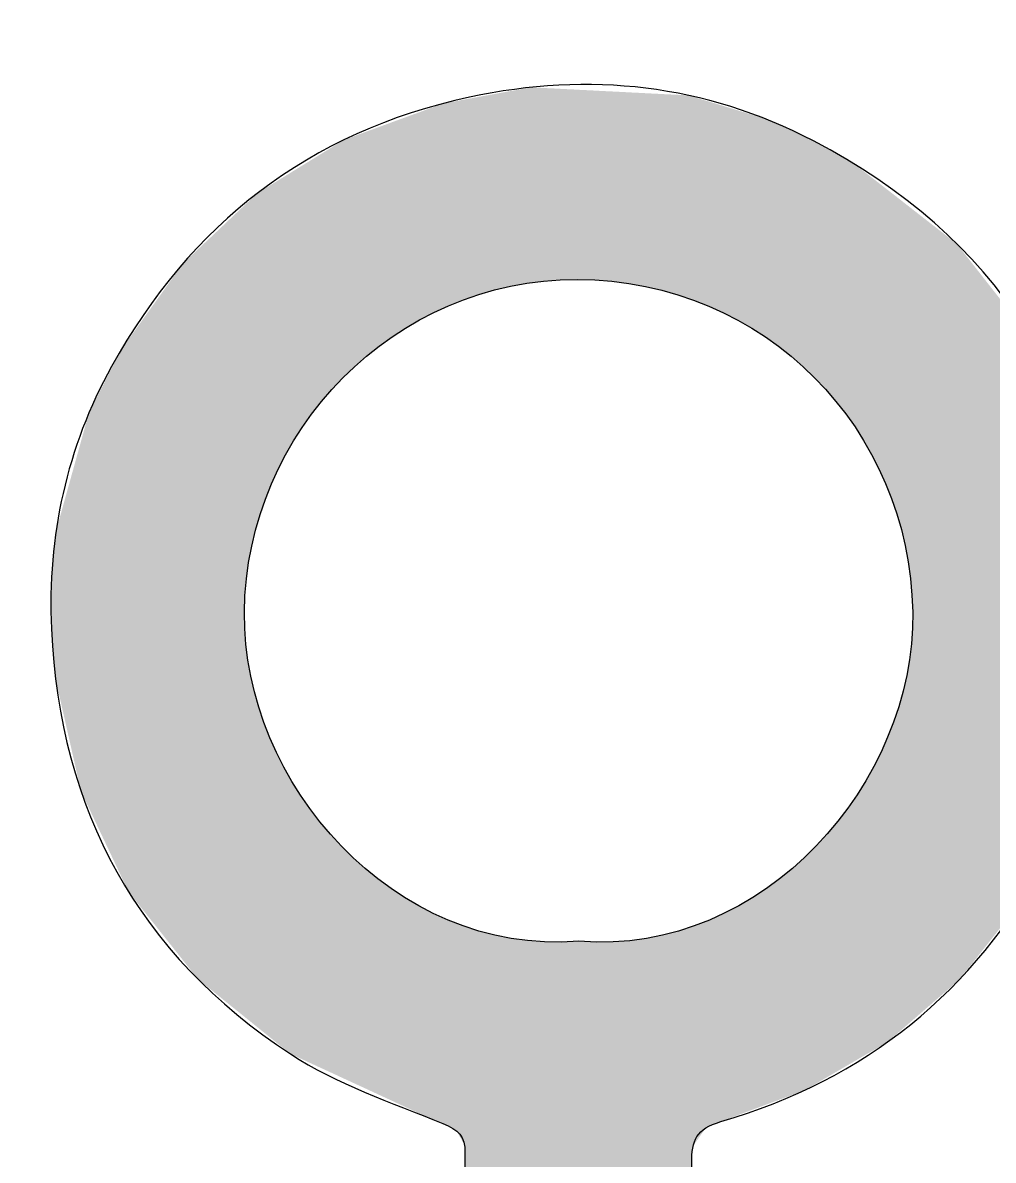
# Model space of a CAD drawing. Extents: x 30.9 to 73.6, y 20.2 to 62.9.
# Drawn here: x 41.97 to 53.01, y 28.64 to 41.57 of the extents above; entities that cross this region are included whole.
import ezdxf

# ---------------------------------------------------------------- set-up
doc = ezdxf.new("R2010")
doc.units = 0
doc.header["$MEASUREMENT"] = 0
doc.layers.add('_U_56FE_U_5C42_1', color=7, linetype='CONTINUOUS')

# ---------------------------------------------------------------- blocks, each defined once
blk = doc.blocks.new('*U0')
at = {"layer": '_U_56FE_U_5C42_1', "color": 7}
for points in [[(354.33, 343.64), (349.56, 377.44), (354.33, 378.32)], [(354.43, 343.65), (354.33, 378.32), (354.43, 378.33)], [(354.33, 343.64), (354.33, 378.32), (354.43, 343.65)], [(355.24, 343.78), (354.43, 378.33), (355.24, 378.48)], [(354.43, 343.65), (354.43, 378.33), (355.24, 343.78)], [(355.45, 343.81), (355.24, 378.48), (355.45, 378.52)], [(355.24, 343.78), (355.24, 378.48), (355.45, 343.81)], [(357.97, 344.2), (355.45, 378.52), (357.97, 378.99)], [(355.45, 343.81), (355.45, 378.52), (357.97, 344.2)], [(357.97, 344.2), (357.97, 378.99), (360.16, 344.54)], [(360.16, 344.54), (357.97, 378.99), (360.16, 378.87)], [(360.16, 344.54), (360.16, 378.87), (360.36, 344.55)], [(360.36, 344.55), (360.16, 378.87), (360.36, 378.86)], [(360.36, 344.55), (360.36, 378.86), (360.98, 344.58)], [(360.98, 344.58), (360.36, 378.86), (360.98, 378.83)], [(360.98, 344.58), (360.98, 378.83), (361.04, 344.58)], [(361.04, 344.58), (360.98, 378.83), (361.04, 378.83)], [(361.04, 344.58), (361.04, 378.83), (361.13, 344.58)], [(361.13, 344.58), (361.04, 378.83), (361.13, 378.82)], [(361.13, 344.58), (361.13, 378.82), (362.22, 344.64)], [(362.22, 344.64), (361.13, 378.82), (362.22, 378.77)], [(362.22, 344.64), (362.22, 378.77), (363.87, 344.72)], [(363.87, 344.72), (362.22, 378.77), (363.87, 378.68)], [(363.87, 344.72), (363.87, 378.68), (366.16, 344.83)], [(366.16, 344.83), (363.87, 378.68), (366.16, 378.57)], [(366.16, 344.83), (366.16, 378.57), (366.46, 344.82)], [(366.46, 344.82), (366.16, 378.57), (366.46, 378.55)], [(366.46, 344.82), (366.46, 378.55), (366.46, 344.82)], [(366.46, 344.82), (366.46, 378.55), (366.46, 378.55)], [(366.46, 344.82), (366.46, 378.55), (366.58, 344.81)], [(366.58, 344.81), (366.46, 378.55), (366.58, 378.54)], [(366.58, 344.81), (366.58, 378.54), (368.09, 344.73)], [(368.09, 344.73), (366.58, 378.54), (368.09, 378.47)], [(368.09, 344.73), (368.09, 378.47), (371.64, 344.54)], [(371.64, 344.54), (368.09, 378.47), (371.64, 378.28)], [(371.64, 344.54), (371.64, 378.28), (371.77, 344.54)], [(371.77, 344.54), (371.64, 378.28), (371.77, 378.28)], [(371.77, 344.54), (371.77, 378.28), (372.35, 344.51)], [(372.35, 344.51), (371.77, 378.28), (372.35, 378.25)], [(372.35, 344.51), (372.35, 378.25), (372.55, 344.48)], [(372.55, 344.48), (372.35, 378.25), (372.55, 378.24)], [(372.55, 344.48), (372.55, 378.24), (373.95, 344.26)], [(373.95, 344.26), (372.55, 378.24), (373.95, 378.17)], [(373.95, 344.26), (373.95, 378.17), (376.52, 343.87)], [(376.52, 343.87), (373.95, 378.17), (376.52, 378.03)], [(342.43, 339.73), (341.29, 375.72), (342.43, 376.13)], [(342.53, 339.78), (342.43, 376.13), (342.53, 376.15)], [(342.43, 339.73), (342.43, 376.13), (342.53, 339.78)], [(343.07, 340.04), (342.53, 376.15), (343.07, 376.25)], [(342.53, 339.78), (342.53, 376.15), (343.07, 340.04)], [(343.22, 340.12), (343.07, 376.25), (343.22, 376.28)], [(343.07, 340.04), (343.07, 376.25), (343.22, 340.12)], [(343.29, 340.15), (343.22, 376.28), (343.29, 376.29)], [(343.22, 340.12), (343.22, 376.28), (343.29, 340.15)], [(343.31, 340.16), (343.29, 376.29), (343.31, 376.3)], [(343.29, 340.15), (343.29, 376.29), (343.31, 340.16)], [(343.51, 340.23), (343.31, 376.3), (343.51, 376.33)], [(343.31, 340.16), (343.31, 376.3), (343.51, 340.23)], [(344.4, 340.56), (343.51, 376.33), (344.4, 376.49)], [(343.51, 340.23), (343.51, 376.33), (344.4, 340.56)], [(344.69, 340.67), (344.4, 376.49), (344.69, 376.55)], [(344.4, 340.56), (344.4, 376.49), (344.69, 340.67)], [(345.36, 340.92), (344.69, 376.55), (345.36, 376.67)], [(344.69, 340.67), (344.69, 376.55), (345.36, 340.92)], [(346.11, 341.2), (345.36, 376.67), (346.11, 376.81)], [(345.36, 340.92), (345.36, 376.67), (346.11, 341.2)], [(346.11, 341.2), (346.11, 376.81), (346.12, 341.2)], [(346.12, 341.2), (346.11, 376.81), (346.12, 376.81)], [(346.19, 341.23), (346.12, 376.81), (346.19, 376.82)], [(346.12, 341.2), (346.12, 376.81), (346.19, 341.23)], [(346.22, 341.24), (346.19, 376.82), (346.22, 376.83)], [(346.19, 341.23), (346.19, 376.82), (346.19, 341.23)], [(346.19, 341.23), (346.19, 376.82), (346.19, 376.82)], [(346.19, 341.23), (346.19, 376.82), (346.22, 341.24)], [(346.22, 341.24), (346.22, 376.83), (346.22, 341.24)], [(346.22, 341.24), (346.22, 376.83), (346.22, 376.83)], [(346.22, 341.24), (346.22, 376.83), (346.22, 341.24)], [(346.22, 341.24), (346.22, 376.83), (346.22, 376.83)], [(346.22, 341.24), (346.22, 376.83), (346.23, 341.25)], [(346.23, 341.25), (346.22, 376.83), (346.23, 376.83)], [(348.7, 342.16), (346.23, 376.83), (348.7, 377.28)], [(346.23, 341.25), (346.23, 376.83), (346.23, 341.25)], [(346.23, 341.25), (346.23, 376.83), (346.23, 376.83)], [(346.23, 341.25), (346.23, 376.83), (346.23, 341.25)], [(346.23, 341.25), (346.23, 376.83), (346.23, 376.83)], [(346.23, 341.25), (346.23, 376.83), (348.7, 342.16)], [(348.71, 342.17), (348.7, 377.28), (348.71, 377.29)], [(348.7, 342.16), (348.7, 377.28), (348.71, 342.17)], [(349.26, 342.31), (348.71, 377.29), (349.26, 377.39)], [(348.71, 342.17), (348.71, 377.29), (349.26, 342.31)], [(349.56, 342.39), (349.26, 377.39), (349.56, 377.44)], [(349.26, 342.31), (349.26, 377.39), (349.56, 342.39)], [(349.56, 342.39), (349.56, 377.44), (354.33, 343.64)], [(376.52, 343.87), (376.52, 378.03), (376.66, 343.85)], [(376.66, 343.85), (376.52, 378.03), (376.66, 378.03)], [(376.66, 343.85), (376.66, 378.03), (378.33, 343.59)], [(378.33, 343.59), (376.66, 378.03), (378.33, 377.94)], [(378.33, 343.59), (378.33, 377.94), (378.48, 343.55)], [(378.48, 343.55), (378.33, 377.94), (378.48, 377.93)], [(378.48, 343.55), (378.48, 377.93), (381.06, 342.89)], [(381.06, 342.89), (378.48, 377.93), (381.06, 377.8)], [(381.06, 342.89), (381.06, 377.8), (381.23, 342.85)], [(381.23, 342.85), (381.06, 377.8), (381.23, 377.79)], [(381.23, 342.85), (381.23, 377.79), (382.39, 342.55)], [(382.39, 342.55), (381.23, 377.79), (382.39, 377.73)], [(382.39, 342.55), (382.39, 377.73), (384.07, 342.11)], [(384.07, 342.11), (382.39, 377.73), (384.07, 377.65)], [(384.07, 342.11), (384.07, 377.65), (384.19, 342.07)], [(384.19, 342.07), (384.07, 377.65), (384.19, 377.64)], [(384.19, 342.07), (384.19, 377.64), (385.23, 341.69)], [(385.23, 341.69), (384.19, 377.64), (385.23, 377.59)], [(385.23, 341.69), (385.23, 377.59), (385.44, 341.62)], [(385.44, 341.62), (385.23, 377.59), (385.44, 377.58)], [(385.44, 341.62), (385.44, 377.58), (386, 341.41)], [(386, 341.41), (385.44, 377.58), (386, 377.55)], [(386, 341.41), (386, 377.55), (386.53, 341.22)], [(386.53, 341.22), (386, 377.55), (386.53, 377.39)], [(386.53, 341.22), (386.53, 377.39), (386.53, 341.21)], [(386.53, 341.21), (386.53, 377.39), (386.53, 377.38)], [(386.53, 341.21), (386.53, 377.38), (386.54, 341.21)], [(386.54, 341.21), (386.53, 377.38), (386.54, 377.38)], [(386.54, 341.21), (386.54, 377.38), (386.58, 341.2)], [(386.58, 341.2), (386.54, 377.38), (386.58, 377.37)], [(386.58, 341.2), (386.58, 377.37), (386.6, 341.19)], [(386.6, 341.19), (386.58, 377.37), (386.6, 377.36)], [(386.6, 341.19), (386.6, 377.36), (386.6, 341.19)], [(386.6, 341.19), (386.6, 377.36), (386.6, 377.36)], [(386.6, 341.19), (386.6, 377.36), (386.6, 341.19)], [(386.6, 341.19), (386.6, 377.36), (386.6, 377.36)], [(386.6, 341.19), (386.6, 377.36), (386.61, 341.18)], [(386.61, 341.18), (386.6, 377.36), (386.61, 377.36)], [(386.61, 341.18), (386.61, 377.36), (386.8, 341.12)], [(386.8, 341.12), (386.61, 377.36), (386.8, 377.3)], [(386.8, 341.12), (386.8, 377.3), (386.93, 341.07)], [(386.93, 341.07), (386.8, 377.3), (386.93, 377.26)], [(386.93, 341.07), (386.93, 377.26), (388.47, 340.5)], [(388.47, 340.5), (386.93, 377.26), (388.47, 376.79)], [(388.47, 340.5), (388.47, 376.79), (389.02, 340.3)], [(389.02, 340.3), (388.47, 376.79), (389.02, 376.63)], [(389.02, 340.3), (389.02, 376.63), (389.04, 340.29)], [(389.04, 340.29), (389.02, 376.63), (389.04, 376.62)], [(389.04, 340.29), (389.04, 376.62), (389.26, 340.22)], [(389.26, 340.22), (389.04, 376.62), (389.26, 376.56)], [(389.26, 340.22), (389.26, 376.56), (389.56, 340.11)], [(389.56, 340.11), (389.26, 376.56), (389.56, 376.46)], [(389.56, 340.11), (389.56, 376.46), (389.68, 340.05)], [(389.68, 340.05), (389.56, 376.46), (389.68, 376.43)], [(389.68, 340.05), (389.68, 376.43), (391.41, 339.21)], [(391.41, 339.21), (389.68, 376.43), (391.41, 375.9)], [(337.09, 336.98), (336, 373.78), (337.09, 374.18)], [(337.65, 337.33), (337.09, 374.18), (337.65, 374.38)], [(337.09, 336.98), (337.09, 374.18), (337.09, 336.98)], [(337.09, 336.98), (337.09, 374.18), (337.09, 374.18)], [(337.09, 336.98), (337.09, 374.18), (337.65, 337.33)], [(338.01, 337.55), (337.65, 374.38), (338.01, 374.51)], [(337.65, 337.33), (337.65, 374.38), (338.01, 337.55)], [(338.15, 337.63), (338.01, 374.51), (338.15, 374.56)], [(338.01, 337.55), (338.01, 374.51), (338.15, 337.63)], [(339.18, 338.14), (338.15, 374.56), (339.18, 374.94)], [(338.15, 337.63), (338.15, 374.56), (339.18, 338.14)], [(339.68, 338.38), (339.18, 374.94), (339.68, 375.13)], [(339.18, 338.14), (339.18, 374.94), (339.68, 338.38)], [(341.29, 339.17), (339.68, 375.13), (341.29, 375.72)], [(339.68, 338.38), (339.68, 375.13), (341.29, 339.17)], [(341.29, 339.17), (341.29, 375.72), (342.43, 339.73)], [(391.41, 339.21), (391.41, 375.9), (392.2, 338.83)], [(392.2, 338.83), (391.41, 375.9), (392.2, 375.66)], [(392.2, 338.83), (392.2, 375.66), (392.21, 338.83)], [(392.21, 338.83), (392.2, 375.66), (392.21, 375.66)], [(392.21, 338.83), (392.21, 375.66), (392.39, 338.74)], [(392.39, 338.74), (392.21, 375.66), (392.39, 375.6)], [(392.39, 338.74), (392.39, 375.6), (392.66, 338.61)], [(392.66, 338.61), (392.39, 375.6), (392.66, 375.52)], [(392.66, 338.61), (392.66, 375.52), (394.08, 337.92)], [(394.08, 337.92), (392.66, 375.52), (394.08, 375.09)], [(394.08, 337.92), (394.08, 375.09), (394.75, 337.6)], [(394.75, 337.6), (394.08, 375.09), (394.75, 374.88)], [(394.75, 337.6), (394.75, 374.88), (394.89, 337.51)], [(394.89, 337.51), (394.75, 374.88), (394.89, 374.84)], [(394.89, 337.51), (394.89, 374.84), (395.32, 337.25)], [(395.32, 337.25), (394.89, 374.84), (395.32, 374.71)], [(395.32, 337.25), (395.32, 374.71), (395.52, 337.13)], [(395.52, 337.13), (395.32, 374.71), (395.52, 374.65)], [(395.52, 337.13), (395.52, 374.65), (395.61, 337.07)], [(395.61, 337.07), (395.52, 374.65), (395.61, 374.62)], [(395.61, 337.07), (395.61, 374.62), (397.79, 335.74)], [(397.79, 335.74), (395.61, 374.62), (397.79, 373.96)], [(331.88, 333.57), (331.23, 372.03), (331.88, 372.27)], [(333.09, 334.49), (331.88, 372.27), (333.09, 372.71)], [(331.88, 333.57), (331.88, 372.27), (333.09, 334.49)], [(333.29, 334.64), (333.09, 372.71), (333.29, 372.79)], [(333.09, 334.49), (333.09, 372.71), (333.29, 334.64)], [(336, 336.31), (333.29, 372.79), (336, 373.78)], [(333.29, 334.64), (333.29, 372.79), (336, 336.31)], [(336, 336.31), (336, 373.78), (337.09, 336.98)], [(397.79, 335.74), (397.79, 373.96), (398.08, 335.57)], [(398.08, 335.57), (397.79, 373.96), (398.08, 373.87)], [(398.08, 335.57), (398.08, 373.87), (398.74, 335.16)], [(398.74, 335.16), (398.08, 373.87), (398.74, 373.67)], [(398.74, 335.16), (398.74, 373.67), (399.06, 334.97)], [(399.06, 334.97), (398.74, 373.67), (399.06, 373.57)], [(399.06, 334.97), (399.06, 373.57), (399.52, 334.69)], [(399.52, 334.69), (399.06, 373.57), (399.52, 373.43)], [(399.52, 334.69), (399.52, 373.43), (399.58, 334.65)], [(399.58, 334.65), (399.52, 373.43), (399.58, 373.4)], [(399.58, 334.65), (399.58, 373.4), (399.63, 334.62)], [(399.63, 334.62), (399.58, 373.4), (399.63, 373.38)], [(399.63, 334.62), (399.63, 373.38), (399.77, 334.51)], [(399.77, 334.51), (399.63, 373.38), (399.77, 373.32)], [(399.77, 334.51), (399.77, 373.32), (399.82, 334.48)], [(399.82, 334.48), (399.77, 373.32), (399.82, 373.3)], [(399.82, 334.48), (399.82, 373.3), (400.04, 334.31)], [(400.04, 334.31), (399.82, 373.3), (400.04, 373.2)], [(400.04, 334.31), (400.04, 373.2), (400.19, 334.21)], [(400.19, 334.21), (400.04, 373.2), (400.19, 373.14)], [(400.19, 334.21), (400.19, 373.14), (401.24, 333.41)], [(401.24, 333.41), (400.19, 373.14), (401.24, 372.67)], [(401.24, 333.41), (401.24, 372.67), (401.46, 333.25)], [(401.46, 333.25), (401.24, 372.67), (401.46, 372.57)], [(401.46, 333.25), (401.46, 372.57), (402.17, 332.71)], [(402.17, 332.71), (401.46, 372.57), (402.17, 372.25)], [(402.17, 332.71), (402.17, 372.25), (402.3, 332.61)], [(402.3, 332.61), (402.17, 372.25), (402.3, 372.2)], [(402.3, 332.61), (402.3, 372.2), (402.54, 332.43)], [(402.54, 332.43), (402.3, 372.2), (402.54, 372.09)], [(402.54, 332.43), (402.54, 372.09), (404.18, 331.2)], [(404.18, 331.2), (402.54, 372.09), (404.18, 371.37)], [(326.25, 328.9), (325.55, 369.95), (326.25, 370.21)], [(328.51, 330.98), (326.25, 370.21), (328.51, 371.03)], [(326.25, 328.9), (326.25, 370.21), (328.51, 330.98)], [(328.75, 331.2), (328.51, 371.03), (328.75, 371.12)], [(328.51, 330.98), (328.51, 371.03), (328.75, 331.2)], [(329.13, 331.49), (328.75, 371.12), (329.13, 371.26)], [(328.75, 331.2), (328.75, 371.12), (329.13, 331.49)], [(330.11, 332.23), (329.13, 371.26), (330.11, 371.62)], [(329.13, 331.49), (329.13, 371.26), (330.11, 332.23)], [(330.6, 332.6), (330.11, 371.62), (330.6, 371.8)], [(330.11, 332.23), (330.11, 371.62), (330.6, 332.6)], [(331.23, 333.08), (330.6, 371.8), (331.23, 372.03)], [(330.6, 332.6), (330.6, 371.8), (331.23, 333.08)], [(331.23, 333.08), (331.23, 372.03), (331.88, 333.57)], [(404.18, 331.2), (404.18, 371.37), (404.39, 331.02)], [(404.39, 331.02), (404.18, 371.37), (404.39, 371.28)], [(404.39, 331.02), (404.39, 371.28), (404.41, 331)], [(404.41, 331), (404.39, 371.28), (404.41, 371.27)], [(404.41, 331), (404.41, 371.27), (406.13, 329.42)], [(406.13, 329.42), (404.41, 371.27), (406.13, 370.5)], [(406.13, 329.42), (406.13, 370.5), (406.56, 329.02)], [(406.56, 329.02), (406.13, 370.5), (406.56, 370.26)], [(406.56, 329.02), (406.56, 370.26), (408.36, 327.38)], [(408.36, 327.38), (406.56, 370.26), (408.36, 369.27)], [(322.25, 324.8), (320.78, 367.22), (322.25, 368.12)], [(324.28, 327.05), (322.25, 368.12), (324.28, 369.38)], [(322.25, 324.8), (322.25, 368.12), (324.28, 327.05)], [(324.53, 327.32), (324.28, 369.38), (324.53, 369.53)], [(324.28, 327.05), (324.28, 369.38), (324.53, 327.32)], [(324.55, 327.35), (324.53, 369.53), (324.55, 369.55)], [(324.53, 327.32), (324.53, 369.53), (324.55, 327.35)], [(324.71, 327.5), (324.55, 369.55), (324.71, 369.65)], [(324.55, 327.35), (324.55, 369.55), (324.71, 327.5)], [(325.55, 328.26), (324.71, 369.65), (325.55, 369.95)], [(324.71, 327.5), (324.71, 369.65), (325.55, 328.26)], [(325.55, 328.26), (325.55, 369.95), (326.25, 328.9)], [(408.36, 327.38), (408.36, 369.27), (408.64, 327.07)], [(408.64, 327.07), (408.36, 369.27), (408.64, 369.11)], [(408.64, 327.07), (408.64, 369.11), (412.16, 323.17)], [(412.16, 323.17), (408.64, 369.11), (412.16, 367.16)], [(320.08, 322.24), (317.32, 365.08), (320.08, 366.78)], [(320.44, 322.73), (320.08, 366.78), (320.44, 367.01)], [(320.08, 322.24), (320.08, 366.78), (320.44, 322.73)], [(320.74, 323.12), (320.44, 367.01), (320.74, 367.19)], [(320.44, 322.73), (320.44, 367.01), (320.74, 323.12)], [(320.78, 323.17), (320.74, 367.19), (320.78, 367.22)], [(320.74, 323.12), (320.74, 367.19), (320.78, 323.17)], [(320.78, 323.17), (320.78, 367.22), (322.25, 324.8)], [(412.16, 323.17), (412.16, 367.16), (412.35, 322.92)], [(412.35, 322.92), (412.16, 367.16), (412.35, 367.06)], [(412.35, 322.92), (412.35, 367.06), (412.48, 322.74)], [(412.48, 322.74), (412.35, 367.06), (412.48, 366.99)], [(412.48, 322.74), (412.48, 366.99), (413.46, 321.43)], [(413.46, 321.43), (412.48, 366.99), (413.46, 366.45)], [(413.46, 321.43), (413.46, 366.45), (415.49, 318.69)], [(415.49, 318.69), (413.46, 366.45), (415.49, 365.32)], [(315.53, 315.6), (315.21, 363.78), (315.53, 363.98)], [(315.89, 316.19), (315.53, 363.98), (315.89, 364.2)], [(315.53, 315.6), (315.53, 363.98), (315.89, 316.19)], [(317.02, 318.05), (315.89, 364.2), (317.02, 364.9)], [(315.89, 316.19), (315.89, 364.2), (317.02, 318.05)], [(317.32, 318.55), (317.02, 364.9), (317.32, 365.08)], [(317.02, 318.05), (317.02, 364.9), (317.32, 318.55)], [(317.32, 318.55), (317.32, 365.08), (320.08, 322.24)], [(415.49, 318.69), (415.49, 365.32), (415.55, 318.62)], [(415.55, 318.62), (415.49, 365.32), (415.55, 365.28)], [(415.55, 318.62), (415.55, 365.28), (415.9, 318.03)], [(415.9, 318.03), (415.55, 365.28), (415.9, 365)], [(415.9, 318.03), (415.9, 365), (418.49, 313.75)], [(418.49, 313.75), (415.9, 365), (418.49, 362.98)], [(314.06, 313.06), (312, 361.8), (314.06, 363.07)], [(314.35, 313.66), (314.06, 363.07), (314.35, 363.25)], [(314.06, 313.06), (314.06, 363.07), (314.35, 313.66)], [(314.86, 314.5), (314.35, 363.25), (314.86, 363.56)], [(314.35, 313.66), (314.35, 363.25), (314.86, 314.5)], [(315.05, 314.81), (314.86, 363.56), (315.05, 363.68)], [(314.86, 314.5), (314.86, 363.56), (315.05, 314.81)], [(315.21, 315.07), (315.05, 363.68), (315.21, 363.78)], [(315.05, 314.81), (315.05, 363.68), (315.21, 315.07)], [(315.21, 315.07), (315.21, 363.78), (315.53, 315.6)], [(418.49, 313.75), (418.49, 362.98), (418.87, 312.98)], [(418.87, 312.98), (418.49, 362.98), (418.87, 362.69)], [(418.87, 312.98), (418.87, 362.69), (420.16, 310.3)], [(420.16, 310.3), (418.87, 362.69), (420.16, 361.69)], [(309.28, 301.03), (308.33, 359.22), (309.28, 360.12)], [(309.35, 301.27), (309.28, 360.12), (309.35, 360.16)], [(309.28, 301.03), (309.28, 360.12), (309.35, 301.27)], [(309.59, 302.21), (309.35, 360.16), (309.59, 360.31)], [(309.35, 301.27), (309.35, 360.16), (309.59, 302.21)], [(309.82, 303.07), (309.59, 360.31), (309.82, 360.45)], [(309.59, 302.21), (309.59, 360.31), (309.82, 303.07)], [(309.92, 303.34), (309.82, 360.45), (309.92, 360.51)], [(309.82, 303.07), (309.82, 360.45), (309.92, 303.34)], [(310.54, 305.02), (309.92, 360.51), (310.54, 360.9)], [(309.92, 303.34), (309.92, 360.51), (310.54, 305.02)], [(311.57, 307.77), (310.54, 360.9), (311.57, 361.53)], [(310.54, 305.02), (310.54, 360.9), (311.57, 307.77)], [(311.84, 308.49), (311.57, 361.53), (311.84, 361.7)], [(311.57, 307.77), (311.57, 361.53), (311.84, 308.49)], [(312, 308.83), (311.84, 361.7), (312, 361.8)], [(311.84, 308.49), (311.84, 361.7), (312, 308.83)], [(312, 308.83), (312, 361.8), (314.06, 313.06)], [(420.16, 310.3), (420.16, 361.69), (420.98, 308.59)], [(420.98, 308.59), (420.16, 361.69), (420.98, 361.04)], [(420.98, 308.59), (420.98, 361.04), (421.01, 308.5)], [(421.01, 308.5), (420.98, 361.04), (421.01, 361.02)], [(421.01, 308.5), (421.01, 361.02), (421.28, 307.78)], [(421.28, 307.78), (421.01, 361.02), (421.28, 360.81)], [(421.28, 307.78), (421.28, 360.81), (421.35, 307.6)], [(421.35, 307.6), (421.28, 360.81), (421.35, 360.76)], [(421.35, 307.6), (421.35, 360.76), (422.98, 303.18)], [(422.98, 303.18), (421.35, 360.76), (422.98, 359.49)], [(307.04, 213.78), (305.86, 356.89), (307.04, 358)], [(307.3, 290.02), (307.04, 358), (307.3, 358.24)], [(307.04, 285.64), (307.04, 358), (307.3, 290.02)], [(307.39, 291.62), (307.3, 358.24), (307.39, 358.33)], [(307.3, 290.02), (307.3, 358.24), (307.39, 291.62)], [(308.16, 296.38), (307.39, 358.33), (308.16, 359.06)], [(307.39, 291.62), (307.39, 358.33), (308.16, 296.38)], [(308.33, 297.44), (308.16, 359.06), (308.33, 359.22)], [(308.16, 296.38), (308.16, 359.06), (308.33, 297.44)], [(308.33, 297.44), (308.33, 359.22), (309.28, 301.03)], [(422.98, 303.18), (422.98, 359.49), (423.16, 302.47)], [(423.16, 302.47), (422.98, 359.49), (423.16, 359.34)], [(423.16, 302.47), (423.16, 359.34), (423.31, 301.91)], [(423.31, 301.91), (423.16, 359.34), (423.31, 359.23)], [(423.31, 301.91), (423.31, 359.23), (424, 299.31)], [(424, 299.31), (423.31, 359.23), (424, 358.69)], [(424, 299.31), (424, 358.69), (424.46, 297.54)], [(424.46, 297.54), (424, 358.69), (424.46, 358.33)], [(424.46, 297.54), (424.46, 358.33), (424.73, 295.9)], [(424.73, 295.9), (424.46, 358.33), (424.73, 358.12)], [(424.73, 295.9), (424.73, 358.12), (425.41, 291.7)], [(425.41, 291.7), (424.73, 358.12), (425.41, 357.59)], [(305.31, 215.17), (304.05, 355.17), (305.31, 356.37)], [(305.86, 214.73), (305.31, 356.37), (305.86, 356.89)], [(305.31, 215.17), (305.31, 356.37), (305.86, 214.73)], [(305.86, 214.73), (305.86, 356.89), (307.04, 213.78)], [(425.41, 291.7), (425.41, 357.59), (425.57, 289.25)], [(425.57, 289.25), (425.41, 357.59), (425.57, 357.47)], [(425.57, 289.25), (425.57, 357.47), (425.79, 285.7)], [(425.79, 285.7), (425.57, 357.47), (425.79, 357.29)], [(425.79, 213.17), (425.79, 357.29), (426.24, 213.55)], [(426.24, 213.55), (425.79, 357.29), (426.24, 356.94)], [(426.24, 213.55), (426.24, 356.94), (428.09, 215.16)], [(428.09, 215.16), (426.24, 356.94), (428.09, 355.5)], [(304.05, 216.19), (301.54, 352.79), (304.05, 355.17)], [(304.05, 216.19), (304.05, 355.17), (305.31, 215.17)], [(428.09, 215.16), (428.09, 355.5), (429.85, 216.68)], [(429.85, 216.68), (428.09, 355.5), (429.85, 354.13)], [(429.85, 216.68), (429.85, 354.13), (430.11, 216.91)], [(430.11, 216.91), (429.85, 354.13), (430.11, 353.93)], [(430.11, 216.91), (430.11, 353.93), (431.13, 217.79)], [(431.13, 217.79), (430.11, 353.93), (431.13, 353.13)], [(301.07, 218.6), (299.34, 350.72), (301.07, 352.35)], [(301.54, 218.22), (301.07, 352.35), (301.54, 352.79)], [(301.07, 218.6), (301.07, 352.35), (301.54, 218.22)], [(301.54, 218.22), (301.54, 352.79), (304.05, 216.19)], [(431.13, 217.79), (431.13, 353.13), (431.47, 218.09)], [(431.47, 218.09), (431.13, 353.13), (431.47, 352.87)], [(431.47, 218.09), (431.47, 352.87), (433.63, 219.96)], [(433.63, 219.96), (431.47, 352.87), (433.63, 351.19)], [(298.53, 220.78), (297.6, 349.07), (298.53, 349.95)], [(298.82, 220.41), (298.53, 349.95), (298.82, 350.23)], [(298.53, 220.78), (298.53, 349.95), (298.82, 220.41)], [(299.34, 219.99), (298.82, 350.23), (299.34, 350.72)], [(298.82, 220.41), (298.82, 350.23), (299.34, 219.99)], [(299.34, 219.99), (299.34, 350.72), (301.07, 218.6)], [(433.63, 219.96), (433.63, 351.19), (434.01, 220.29)], [(434.01, 220.29), (433.63, 351.19), (434.01, 350.7)], [(434.01, 220.29), (434.01, 350.7), (435.37, 222.01)], [(435.37, 222.01), (434.01, 350.7), (435.37, 348.96)], [(297.23, 222.42), (296.09, 347.64), (297.23, 348.72)], [(297.6, 221.95), (297.23, 348.72), (297.6, 349.07)], [(297.23, 222.42), (297.23, 348.72), (297.6, 221.95)], [(297.6, 221.95), (297.6, 349.07), (298.53, 220.78)], [(435.37, 222.01), (435.37, 348.96), (435.58, 222.27)], [(435.58, 222.27), (435.37, 348.96), (435.58, 348.7)], [(435.58, 222.27), (435.58, 348.7), (435.94, 222.72)], [(435.94, 222.72), (435.58, 348.7), (435.94, 348.24)], [(435.94, 222.72), (435.94, 348.24), (437.32, 224.46)], [(437.32, 224.46), (435.94, 348.24), (437.32, 346.48)], [(294.77, 225.51), (294.11, 344.87), (294.77, 345.8)], [(295, 225.23), (294.77, 345.8), (295, 346.11)], [(294.77, 225.51), (294.77, 345.8), (295, 225.23)], [(296.09, 223.85), (295, 346.11), (296.09, 347.64)], [(295, 225.23), (295, 346.11), (296.09, 223.85)], [(296.09, 223.85), (296.09, 347.64), (297.23, 222.42)], [(437.32, 224.46), (437.32, 346.48), (442.91, 231.51)], [(442.91, 231.51), (437.32, 346.48), (442.91, 339.35)], [(293.34, 227.31), (291.1, 340.67), (293.34, 343.81)], [(293.83, 226.7), (293.34, 343.81), (293.83, 344.48)], [(293.34, 227.31), (293.34, 343.81), (293.83, 226.7)], [(294.11, 226.35), (293.83, 344.48), (294.11, 344.87)], [(293.83, 226.7), (293.83, 344.48), (294.11, 226.35)], [(294.11, 226.35), (294.11, 344.87), (294.77, 225.51)], [(290.91, 230.38), (288.61, 337.21), (290.91, 340.41)], [(291.1, 230.14), (290.91, 340.41), (291.1, 340.67)], [(290.91, 230.38), (290.91, 340.41), (291.1, 230.14)], [(291.1, 230.14), (291.1, 340.67), (293.34, 227.31)], [(288.5, 233.4), (286.7, 334.54), (288.5, 337.05)], [(288.61, 233.26), (288.5, 337.05), (288.61, 337.21)], [(288.5, 233.4), (288.5, 337.05), (288.61, 233.26)], [(288.61, 233.26), (288.61, 337.21), (290.91, 230.38)], [(286.43, 236), (285.41, 332.74), (286.43, 334.17)], [(286.66, 235.72), (286.43, 334.17), (286.66, 334.48)], [(286.43, 236), (286.43, 334.17), (286.66, 235.72)], [(286.7, 235.66), (286.66, 334.48), (286.7, 334.54)], [(286.66, 235.72), (286.66, 334.48), (286.7, 235.66)], [(286.7, 235.66), (286.7, 334.54), (288.5, 233.4)], [(284.78, 239.5), (282.29, 326.79), (284.78, 331.67)], [(284.8, 239.47), (284.78, 331.67), (284.8, 331.7)], [(284.78, 239.5), (284.78, 331.67), (284.8, 239.47)], [(284.85, 239.35), (284.8, 331.7), (284.85, 331.82)], [(284.8, 239.47), (284.8, 331.7), (284.85, 239.35)], [(285.1, 238.83), (284.85, 331.82), (285.1, 332.3)], [(284.85, 239.35), (284.85, 331.82), (285.1, 238.83)], [(285.41, 238.17), (285.1, 332.3), (285.41, 332.74)], [(285.1, 238.83), (285.1, 332.3), (285.41, 238.17)], [(285.41, 238.17), (285.41, 332.74), (285.41, 238.17)], [(285.41, 238.17), (285.41, 332.74), (285.41, 332.74)], [(285.41, 238.17), (285.41, 332.74), (286.43, 236)], [(282.29, 244.76), (279.41, 321.13), (282.29, 326.79)], [(282.29, 244.76), (282.29, 326.79), (284.78, 239.5)], [(279.41, 250.86), (278.69, 318.53), (279.41, 321.13)], [(279.41, 250.86), (279.41, 321.13), (282.29, 244.76)], [(278.53, 252.72), (278, 316.06), (278.53, 317.97)], [(278.69, 252.4), (278.53, 317.97), (278.69, 318.53)], [(278.53, 252.72), (278.53, 317.97), (278.69, 252.4)], [(278.69, 252.4), (278.69, 318.53), (279.41, 250.86)], [(278, 253.85), (273.57, 300.17), (278, 316.06)], [(278, 253.85), (278, 316.06), (278.53, 252.72)], [(273.57, 273.41), (273.47, 298.96), (273.57, 300.17)], [(273.57, 273.41), (273.57, 300.17), (278, 253.85)], [(273.47, 273.86), (272.7, 289.66), (273.47, 298.96)], [(273.47, 273.86), (273.47, 298.96), (273.57, 273.41)], [(272.7, 283.7), (272.66, 289.25), (272.7, 289.66)], [(272.7, 283.7), (272.7, 289.66), (273.47, 273.86)], [(307.04, 213.78), (307.04, 285.64), (307.3, 213.57)], [(307.3, 213.57), (307.04, 285.64), (307.3, 279.97)], [(425.79, 213.17), (425.57, 280.05), (425.79, 285.7)], [(307.3, 213.57), (307.3, 279.97), (307.39, 213.5)], [(307.39, 213.5), (307.3, 279.97), (307.39, 279.36)], [(307.39, 213.5), (307.39, 279.36), (308.16, 212.88)], [(308.16, 212.88), (307.39, 279.36), (308.16, 274.34)], [(425.57, 212.97), (425.41, 279), (425.57, 280.05)], [(425.57, 212.97), (425.57, 280.05), (425.79, 213.17)], [(425.41, 212.83), (424.73, 274.43), (425.41, 279)], [(425.41, 212.83), (425.41, 279), (425.57, 212.97)], [(308.16, 212.88), (308.16, 274.34), (308.33, 212.74)], [(308.33, 212.74), (308.16, 274.34), (308.33, 273.68)], [(308.33, 212.74), (308.33, 273.68), (309.28, 211.97)], [(309.28, 211.97), (308.33, 273.68), (309.28, 270)], [(424.46, 212.01), (424, 271.57), (424.46, 273.39)], [(424.73, 212.24), (424.46, 273.39), (424.73, 274.43)], [(424.46, 212.01), (424.46, 273.39), (424.73, 212.24)], [(424.73, 212.24), (424.73, 274.43), (425.41, 212.83)], [(424, 211.61), (423.31, 268.89), (424, 271.57)], [(424, 211.61), (424, 271.57), (424.46, 212.01)], [(309.28, 211.97), (309.28, 270), (309.35, 211.92)], [(309.35, 211.92), (309.28, 270), (309.35, 269.75)], [(309.35, 211.92), (309.35, 269.75), (309.59, 211.72)], [(309.59, 211.72), (309.35, 269.75), (309.59, 268.79)], [(309.59, 211.72), (309.59, 268.79), (309.82, 211.53)], [(309.82, 211.53), (309.59, 268.79), (309.82, 268.17)], [(309.82, 211.53), (309.82, 268.17), (309.92, 211.45)], [(309.92, 211.45), (309.82, 268.17), (309.92, 267.89)], [(309.92, 211.45), (309.92, 267.89), (310.54, 210.95)], [(310.54, 210.95), (309.92, 267.89), (310.54, 266.19)], [(422.98, 210.73), (421.35, 263.48), (422.98, 267.97)], [(423.16, 210.89), (422.98, 267.97), (423.16, 268.48)], [(422.98, 210.73), (422.98, 267.97), (423.16, 210.89)], [(423.31, 211.01), (423.16, 268.48), (423.31, 268.89)], [(423.16, 210.89), (423.16, 268.48), (423.31, 211.01)], [(423.31, 211.01), (423.31, 268.89), (424, 211.61)], [(310.54, 210.95), (310.54, 266.19), (311.57, 210.12)], [(311.57, 210.12), (310.54, 266.19), (311.57, 263.38)], [(311.57, 210.12), (311.57, 263.38), (311.84, 209.9)], [(311.84, 209.9), (311.57, 263.38), (311.84, 262.81)], [(421.28, 209.25), (421.01, 262.77), (421.28, 263.33)], [(421.35, 209.31), (421.28, 263.33), (421.35, 263.48)], [(421.28, 209.25), (421.28, 263.33), (421.35, 209.31)], [(421.35, 209.31), (421.35, 263.48), (422.98, 210.73)], [(311.84, 209.9), (311.84, 262.81), (312, 209.77)], [(312, 209.77), (311.84, 262.81), (312, 262.47)], [(312, 209.77), (312, 262.47), (314.06, 208.11)], [(314.06, 208.11), (312, 262.47), (314.06, 258.15)], [(420.16, 208.6), (418.87, 258.25), (420.16, 260.96)], [(420.98, 209.08), (420.16, 260.96), (420.98, 262.7)], [(420.16, 208.6), (420.16, 260.96), (420.98, 209.08)], [(421.01, 209.1), (420.98, 262.7), (421.01, 262.77)], [(420.98, 209.08), (420.98, 262.7), (421.01, 209.1)], [(421.01, 209.1), (421.01, 262.77), (421.28, 209.25)], [(314.06, 208.11), (314.06, 258.15), (314.35, 207.88)], [(314.35, 207.88), (314.06, 258.15), (314.35, 257.66)], [(314.35, 207.88), (314.35, 257.66), (314.86, 207.47)], [(314.86, 207.47), (314.35, 257.66), (314.86, 256.8)], [(314.86, 207.47), (314.86, 256.8), (315.05, 207.31)], [(315.05, 207.31), (314.86, 256.8), (315.05, 256.48)], [(418.49, 207.63), (415.9, 253.25), (418.49, 257.62)], [(418.87, 207.85), (418.49, 257.62), (418.87, 258.25)], [(418.49, 207.63), (418.49, 257.62), (418.87, 207.85)], [(418.87, 207.85), (418.87, 258.25), (420.16, 208.6)], [(315.05, 207.31), (315.05, 256.48), (315.21, 207.18)], [(315.21, 207.18), (315.05, 256.48), (315.21, 256.22)], [(315.21, 207.18), (315.21, 256.22), (315.53, 207.03)], [(315.53, 207.03), (315.21, 256.22), (315.53, 255.67)], [(315.53, 207.03), (315.53, 255.67), (315.89, 206.87)], [(315.89, 206.87), (315.53, 255.67), (315.89, 255.07)], [(315.89, 206.87), (315.89, 255.07), (317.02, 206.34)], [(317.02, 206.34), (315.89, 255.07), (317.02, 253.16)], [(317.02, 206.34), (317.02, 253.16), (317.32, 206.21)], [(317.32, 206.21), (317.02, 253.16), (317.32, 252.75)], [(317.32, 206.21), (317.32, 252.75), (320.08, 204.93)], [(320.08, 204.93), (317.32, 252.75), (320.08, 248.95)], [(415.55, 205.92), (415.49, 252.69), (415.55, 252.76)], [(415.9, 206.13), (415.55, 252.76), (415.9, 253.25)], [(415.55, 205.92), (415.55, 252.76), (415.9, 206.13)], [(415.9, 206.13), (415.9, 253.25), (418.49, 207.63)], [(415.49, 205.89), (413.46, 249.87), (415.49, 252.69)], [(415.49, 205.89), (415.49, 252.69), (415.55, 205.92)], [(320.08, 204.93), (320.08, 248.95), (320.44, 204.76)], [(320.44, 204.76), (320.08, 248.95), (320.44, 248.46)], [(413.46, 204.7), (412.48, 248.53), (413.46, 249.87)], [(413.46, 204.7), (413.46, 249.87), (415.49, 205.89)], [(320.44, 204.76), (320.44, 248.46), (320.74, 204.63)], [(320.74, 204.63), (320.44, 248.46), (320.74, 248.12)], [(320.74, 204.63), (320.74, 248.12), (320.78, 204.61)], [(320.78, 204.61), (320.74, 248.12), (320.78, 248.07)], [(320.78, 204.61), (320.78, 248.07), (322.25, 203.93)], [(322.25, 203.93), (320.78, 248.07), (322.25, 246.4)], [(412.16, 203.95), (408.64, 244.15), (412.16, 248.17)], [(412.35, 204.06), (412.16, 248.17), (412.35, 248.38)], [(412.16, 203.95), (412.16, 248.17), (412.35, 204.06)], [(412.48, 204.14), (412.35, 248.38), (412.48, 248.53)], [(412.35, 204.06), (412.35, 248.38), (412.48, 204.14)], [(412.48, 204.14), (412.48, 248.53), (413.46, 204.7)], [(322.25, 203.93), (322.25, 246.4), (324.28, 202.99)], [(324.28, 202.99), (322.25, 246.4), (324.28, 244.09)], [(324.28, 202.99), (324.28, 244.09), (324.53, 202.88)], [(324.53, 202.88), (324.28, 244.09), (324.53, 243.85)], [(324.53, 202.88), (324.53, 243.85), (324.55, 202.86)], [(324.55, 202.86), (324.53, 243.85), (324.55, 243.83)], [(324.55, 202.86), (324.55, 243.83), (324.71, 202.79)], [(324.71, 202.79), (324.55, 243.83), (324.71, 243.68)], [(324.71, 202.79), (324.71, 243.68), (325.55, 202.4)], [(325.55, 202.4), (324.71, 243.68), (325.55, 242.89)], [(325.55, 202.4), (325.55, 242.89), (326.25, 202.08)], [(326.25, 202.08), (325.55, 242.89), (326.25, 242.23)], [(408.36, 201.74), (406.56, 242.18), (408.36, 243.89)], [(408.64, 201.9), (408.36, 243.89), (408.64, 244.15)], [(408.36, 201.74), (408.36, 243.89), (408.64, 201.9)], [(408.64, 201.9), (408.64, 244.15), (412.16, 203.95)], [(326.25, 202.08), (326.25, 242.23), (328.51, 201.04)], [(328.51, 201.04), (326.25, 242.23), (328.51, 240.1)], [(406.13, 200.53), (404.41, 240.15), (406.13, 241.78)], [(406.56, 200.7), (406.13, 241.78), (406.56, 242.18)], [(406.13, 200.53), (406.13, 241.78), (406.56, 200.7)], [(406.56, 200.7), (406.56, 242.18), (408.36, 201.74)], [(328.51, 201.04), (328.51, 240.1), (328.75, 200.93)], [(328.75, 200.93), (328.51, 240.1), (328.75, 239.92)], [(328.75, 200.93), (328.75, 239.92), (329.13, 200.75)], [(329.13, 200.75), (328.75, 239.92), (329.13, 239.62)], [(329.13, 200.75), (329.13, 239.62), (330.11, 200.3)], [(330.11, 200.3), (329.13, 239.62), (330.11, 238.86)], [(330.11, 200.3), (330.11, 238.86), (330.6, 200.07)], [(330.6, 200.07), (330.11, 238.86), (330.6, 238.48)], [(402.54, 199.2), (402.3, 238.52), (402.54, 238.7)], [(404.18, 199.81), (402.54, 238.7), (404.18, 239.97)], [(402.54, 199.2), (402.54, 238.7), (404.18, 199.81)], [(404.39, 199.88), (404.18, 239.97), (404.39, 240.13)], [(404.18, 199.81), (404.18, 239.97), (404.39, 199.88)], [(404.41, 199.89), (404.39, 240.13), (404.41, 240.15)], [(404.39, 199.88), (404.39, 240.13), (404.41, 199.89)], [(404.41, 199.89), (404.41, 240.15), (406.13, 200.53)], [(330.6, 200.07), (330.6, 238.48), (331.23, 199.78)], [(331.23, 199.78), (330.6, 238.48), (331.23, 237.99)], [(331.23, 199.78), (331.23, 237.99), (331.88, 199.48)], [(331.88, 199.48), (331.23, 237.99), (331.88, 237.49)], [(331.88, 199.48), (331.88, 237.49), (333.09, 198.92)], [(333.09, 198.92), (331.88, 237.49), (333.09, 236.55)], [(399.82, 198.18), (399.77, 236.56), (399.82, 236.58)], [(400.04, 198.26), (399.82, 236.58), (400.04, 236.76)], [(399.82, 198.18), (399.82, 236.58), (400.04, 198.26)], [(400.19, 198.32), (400.04, 236.76), (400.19, 236.87)], [(400.04, 198.26), (400.04, 236.76), (400.19, 198.32)], [(401.24, 198.71), (400.19, 236.87), (401.24, 237.69)], [(400.19, 198.32), (400.19, 236.87), (401.24, 198.71)], [(401.46, 198.79), (401.24, 237.69), (401.46, 237.86)], [(401.24, 198.71), (401.24, 237.69), (401.46, 198.79)], [(402.17, 199.06), (401.46, 237.86), (402.17, 238.41)], [(401.46, 198.79), (401.46, 237.86), (402.17, 199.06)], [(402.3, 199.11), (402.17, 238.41), (402.3, 238.52)], [(402.17, 199.06), (402.17, 238.41), (402.3, 199.11)], [(402.3, 199.11), (402.3, 238.52), (402.54, 199.2)], [(333.09, 198.92), (333.09, 236.55), (333.29, 198.83)], [(333.29, 198.83), (333.09, 236.55), (333.29, 236.43)], [(333.29, 198.83), (333.29, 236.43), (336, 197.57)], [(336, 197.57), (333.29, 236.43), (336, 234.74)], [(336, 197.57), (336, 234.74), (337.09, 197.07)], [(337.09, 197.07), (336, 234.74), (337.09, 234.07)], [(397.79, 197.43), (395.61, 233.96), (397.79, 235.32)], [(398.08, 197.53), (397.79, 235.32), (398.08, 235.5)], [(397.79, 197.43), (397.79, 235.32), (398.08, 197.53)], [(398.74, 197.78), (398.08, 235.5), (398.74, 235.91)], [(398.08, 197.53), (398.08, 235.5), (398.74, 197.78)], [(399.06, 197.9), (398.74, 235.91), (399.06, 236.11)], [(398.74, 197.78), (398.74, 235.91), (399.06, 197.9)], [(399.52, 198.07), (399.06, 236.11), (399.52, 236.4)], [(399.06, 197.9), (399.06, 236.11), (399.52, 198.07)], [(399.58, 198.09), (399.52, 236.4), (399.58, 236.44)], [(399.52, 198.07), (399.52, 236.4), (399.58, 198.09)], [(399.63, 198.11), (399.58, 236.44), (399.63, 236.47)], [(399.58, 198.09), (399.58, 236.44), (399.63, 198.11)], [(399.77, 198.16), (399.63, 236.47), (399.77, 236.56)], [(399.63, 198.11), (399.63, 236.47), (399.77, 198.16)], [(399.77, 198.16), (399.77, 236.56), (399.82, 198.18)], [(337.09, 197.07), (337.09, 234.07), (337.09, 197.07)], [(337.09, 197.07), (337.09, 234.07), (337.09, 234.06)], [(337.09, 197.07), (337.09, 234.06), (337.65, 196.81)], [(337.65, 196.81), (337.09, 234.06), (337.65, 233.71)], [(337.65, 196.81), (337.65, 233.71), (338.01, 196.65)], [(338.01, 196.65), (337.65, 233.71), (338.01, 233.49)], [(338.01, 196.65), (338.01, 233.49), (338.15, 196.58)], [(338.15, 196.58), (338.01, 233.49), (338.15, 233.42)], [(338.15, 196.58), (338.15, 233.42), (339.18, 196.1)], [(339.18, 196.1), (338.15, 233.42), (339.18, 232.92)], [(339.18, 196.1), (339.18, 232.92), (339.68, 195.87)], [(339.68, 195.87), (339.18, 232.92), (339.68, 232.68)], [(339.68, 195.87), (339.68, 232.68), (341.29, 195.21)], [(341.29, 195.21), (339.68, 232.68), (341.29, 231.9)], [(394.08, 196.04), (392.66, 232.42), (394.08, 233.11)], [(394.75, 196.29), (394.08, 233.11), (394.75, 233.44)], [(394.08, 196.04), (394.08, 233.11), (394.75, 196.29)], [(394.89, 196.34), (394.75, 233.44), (394.89, 233.51)], [(394.75, 196.29), (394.75, 233.44), (394.89, 196.34)], [(395.32, 196.5), (394.89, 233.51), (395.32, 233.77)], [(394.89, 196.34), (394.89, 233.51), (395.32, 196.5)], [(395.52, 196.58), (395.32, 233.77), (395.52, 233.9)], [(395.32, 196.5), (395.32, 233.77), (395.52, 196.58)], [(395.61, 196.61), (395.52, 233.9), (395.61, 233.96)], [(395.52, 196.58), (395.52, 233.9), (395.61, 196.61)], [(395.61, 196.61), (395.61, 233.96), (397.79, 197.43)], [(341.29, 195.21), (341.29, 231.9), (342.43, 194.74)], [(342.43, 194.74), (341.29, 231.9), (342.43, 231.35)], [(342.43, 194.74), (342.43, 231.35), (342.53, 194.7)], [(342.53, 194.7), (342.43, 231.35), (342.53, 231.3)], [(342.53, 194.7), (342.53, 231.3), (343.07, 194.47)], [(343.07, 194.47), (342.53, 231.3), (343.07, 231.04)], [(343.07, 194.47), (343.07, 231.04), (343.22, 194.41)], [(343.22, 194.41), (343.07, 231.04), (343.22, 230.96)], [(343.22, 194.41), (343.22, 230.96), (343.29, 194.38)], [(343.29, 194.38), (343.22, 230.96), (343.29, 230.94)], [(343.29, 194.38), (343.29, 230.94), (343.31, 194.37)], [(343.31, 194.37), (343.29, 230.94), (343.31, 230.93)], [(343.31, 194.37), (343.31, 230.93), (343.51, 194.26)], [(343.51, 194.26), (343.31, 230.93), (343.51, 230.86)], [(343.51, 194.26), (343.51, 230.86), (344.4, 193.7)], [(344.4, 193.7), (343.51, 230.86), (344.4, 230.55)], [(344.4, 193.7), (344.4, 230.55), (344.69, 193.52)], [(344.69, 193.52), (344.4, 230.55), (344.69, 230.44)], [(388.47, 193.21), (386.93, 229.99), (388.47, 230.54)], [(389.02, 193.97), (388.47, 230.54), (389.02, 230.73)], [(388.47, 193.21), (388.47, 230.54), (389.02, 193.97)], [(389.04, 194.01), (389.02, 230.73), (389.04, 230.74)], [(389.02, 193.97), (389.02, 230.73), (389.04, 194.01)], [(389.26, 194.1), (389.04, 230.74), (389.26, 230.82)], [(389.04, 194.01), (389.04, 230.74), (389.26, 194.1)], [(389.56, 194.23), (389.26, 230.82), (389.56, 230.92)], [(389.26, 194.1), (389.26, 230.82), (389.56, 194.23)], [(389.68, 194.29), (389.56, 230.92), (389.68, 230.97)], [(389.56, 194.23), (389.56, 230.92), (389.68, 194.29)], [(391.41, 195.04), (389.68, 230.97), (391.41, 231.81)], [(389.68, 194.29), (389.68, 230.97), (391.41, 195.04)], [(392.2, 195.34), (391.41, 231.81), (392.2, 232.19)], [(391.41, 195.04), (391.41, 231.81), (392.2, 195.34)], [(392.21, 195.34), (392.2, 232.19), (392.21, 232.2)], [(392.2, 195.34), (392.2, 232.19), (392.21, 195.34)], [(392.39, 195.41), (392.21, 232.2), (392.39, 232.29)], [(392.21, 195.34), (392.21, 232.2), (392.39, 195.41)], [(392.66, 195.51), (392.39, 232.29), (392.66, 232.42)], [(392.39, 195.41), (392.39, 232.29), (392.66, 195.51)], [(392.66, 195.51), (392.66, 232.42), (394.08, 196.04)], [(344.69, 193.52), (344.69, 230.44), (345.36, 192.38)], [(345.36, 192.38), (344.69, 230.44), (345.36, 230.21)], [(345.36, 192.38), (345.36, 230.21), (346.11, 191.07)], [(346.11, 191.07), (345.36, 230.21), (346.11, 229.94)], [(346.11, 191.07), (346.11, 229.94), (346.12, 191.05)], [(346.12, 191.05), (346.11, 229.94), (346.12, 229.94)], [(346.12, 191.05), (346.12, 229.94), (346.19, 190.46)], [(346.19, 190.46), (346.12, 229.94), (346.19, 229.91)], [(346.19, 190.46), (346.19, 229.91), (346.19, 190.41)], [(346.19, 190.41), (346.19, 229.91), (346.19, 229.91)], [(346.19, 190.41), (346.19, 229.91), (346.22, 190.22)], [(346.22, 190.22), (346.19, 229.91), (346.22, 229.9)], [(346.22, 190.22), (346.22, 229.9), (346.22, 190.21)], [(346.22, 190.21), (346.22, 229.9), (346.22, 229.9)], [(346.22, 190.21), (346.22, 229.9), (346.22, 190.21)], [(346.22, 190.21), (346.22, 229.9), (346.22, 229.9)], [(346.22, 190.21), (346.22, 229.9), (346.23, 189.93)], [(346.23, 189.93), (346.22, 229.9), (346.23, 229.9)], [(346.23, 189.93), (346.23, 229.9), (346.23, 189.92)], [(346.23, 189.92), (346.23, 229.9), (346.23, 229.9)], [(346.23, 189.92), (346.23, 229.9), (346.23, 189.74)], [(346.23, 189.74), (346.23, 229.9), (346.23, 229.9)], [(346.23, 67.84), (346.23, 229.9), (348.7, 67.2)], [(348.7, 67.2), (346.23, 229.9), (348.7, 229.02)], [(348.7, 67.2), (348.7, 229.02), (348.71, 67.2)], [(348.71, 67.2), (348.7, 229.02), (348.71, 229.02)], [(348.71, 67.2), (348.71, 229.02), (349.26, 67.06)], [(349.26, 67.06), (348.71, 229.02), (349.26, 228.89)], [(349.26, 67.06), (349.26, 228.89), (349.56, 66.98)], [(349.56, 66.98), (349.26, 228.89), (349.56, 228.82)], [(349.56, 66.98), (349.56, 228.82), (354.33, 65.75)], [(354.33, 65.75), (349.56, 228.82), (354.33, 227.73)], [(382.39, 60.73), (381.23, 228.33), (382.39, 228.6)], [(384.07, 60.47), (382.39, 228.6), (384.07, 228.99)], [(382.39, 60.73), (382.39, 228.6), (384.07, 60.47)], [(384.19, 60.45), (384.07, 228.99), (384.19, 229.02)], [(384.07, 60.47), (384.07, 228.99), (384.19, 60.45)], [(385.23, 60.29), (384.19, 229.02), (385.23, 229.38)], [(384.19, 60.45), (384.19, 229.02), (385.23, 60.29)], [(385.44, 60.26), (385.23, 229.38), (385.44, 229.46)], [(385.23, 60.29), (385.23, 229.38), (385.44, 60.26)], [(386, 60.18), (385.44, 229.46), (386, 229.66)], [(385.44, 60.26), (385.44, 229.46), (386, 60.18)], [(386.53, 60.09), (386, 229.66), (386.53, 229.85)], [(386, 60.18), (386, 229.66), (386.53, 60.09)], [(386.53, 187.95), (386.53, 229.85), (386.53, 188.6)], [(386.53, 188.6), (386.53, 229.85), (386.53, 229.85)], [(386.53, 188.6), (386.53, 229.85), (386.54, 188.66)], [(386.54, 188.66), (386.53, 229.85), (386.54, 229.85)], [(386.58, 188.95), (386.54, 229.85), (386.58, 229.86)], [(386.54, 188.66), (386.54, 229.85), (386.58, 188.95)], [(386.6, 189.16), (386.58, 229.86), (386.6, 229.87)], [(386.58, 188.95), (386.58, 229.86), (386.6, 189.16)], [(386.61, 189.26), (386.6, 229.87), (386.61, 229.88)], [(386.6, 189.16), (386.6, 229.87), (386.6, 189.19)], [(386.6, 189.19), (386.6, 229.87), (386.6, 229.87)], [(386.6, 189.19), (386.6, 229.87), (386.6, 189.19)], [(386.6, 189.19), (386.6, 229.87), (386.6, 229.87)], [(386.6, 189.19), (386.6, 229.87), (386.61, 189.26)], [(386.8, 190.87), (386.61, 229.88), (386.8, 229.94)], [(386.61, 189.26), (386.61, 229.88), (386.8, 190.87)], [(386.93, 191.05), (386.8, 229.94), (386.93, 229.99)], [(386.8, 190.87), (386.8, 229.94), (386.93, 191.05)], [(386.93, 191.05), (386.93, 229.99), (388.47, 193.21)], [(354.33, 65.75), (354.33, 227.73), (354.43, 65.73)], [(354.43, 65.73), (354.33, 227.73), (354.43, 227.71)], [(354.43, 65.73), (354.43, 227.71), (355.24, 65.52)], [(355.24, 65.52), (354.43, 227.71), (355.24, 227.63)], [(355.24, 65.52), (355.24, 227.63), (355.45, 65.46)], [(355.45, 65.46), (355.24, 227.63), (355.45, 227.6)], [(355.45, 65.46), (355.45, 227.6), (357.97, 64.81)], [(357.97, 64.81), (355.45, 227.6), (357.97, 227.34)], [(357.97, 64.81), (357.97, 227.34), (360.16, 64.25)], [(360.16, 64.25), (357.97, 227.34), (360.16, 227.11)], [(360.16, 64.25), (360.16, 227.11), (360.36, 64.2)], [(360.36, 64.2), (360.16, 227.11), (360.36, 227.09)], [(360.98, 64.04), (360.36, 227.09), (360.98, 227.1)], [(360.36, 64.2), (360.36, 227.09), (360.98, 64.04)], [(360.98, 64.04), (360.98, 227.1), (361.04, 64.02)], [(361.04, 64.02), (360.98, 227.1), (361.04, 227.1)], [(361.04, 64.02), (361.04, 227.1), (361.13, 64.01)], [(361.13, 64.01), (361.04, 227.1), (361.13, 227.1)], [(362.22, 63.84), (361.13, 227.1), (362.22, 227.12)], [(361.13, 64.01), (361.13, 227.1), (362.22, 63.84)], [(363.87, 63.59), (362.22, 227.12), (363.87, 227.15)], [(362.22, 63.84), (362.22, 227.12), (363.87, 63.59)], [(366.16, 63.23), (363.87, 227.15), (366.16, 227.19)], [(363.87, 63.59), (363.87, 227.15), (366.16, 63.23)], [(366.46, 63.19), (366.16, 227.19), (366.46, 227.2)], [(366.16, 63.23), (366.16, 227.19), (366.46, 63.19)], [(366.46, 63.19), (366.46, 227.2), (366.46, 63.19)], [(366.46, 63.19), (366.46, 227.2), (366.46, 227.2)], [(366.46, 63.19), (366.46, 227.2), (366.58, 63.17)], [(366.58, 63.17), (366.46, 227.2), (366.58, 227.2)], [(366.58, 63.17), (366.58, 227.2), (368.09, 62.93)], [(368.09, 62.93), (366.58, 227.2), (368.09, 227.17)], [(368.09, 62.93), (368.09, 227.17), (371.64, 62.39)], [(371.64, 62.39), (368.09, 227.17), (371.64, 227.1)], [(371.64, 62.39), (371.64, 227.1), (371.77, 62.37)], [(371.77, 62.37), (371.64, 227.1), (371.77, 227.1)], [(371.77, 62.37), (371.77, 227.1), (372.35, 62.28)], [(372.35, 62.28), (371.77, 227.1), (372.35, 227.08)], [(372.35, 62.28), (372.35, 227.08), (372.55, 62.25)], [(372.55, 62.25), (372.35, 227.08), (372.55, 227.08)], [(373.95, 62.03), (372.55, 227.08), (373.95, 227.23)], [(372.55, 62.25), (372.55, 227.08), (373.95, 62.03)], [(376.52, 61.64), (373.95, 227.23), (376.52, 227.5)], [(373.95, 62.03), (373.95, 227.23), (376.52, 61.64)], [(376.66, 61.61), (376.52, 227.5), (376.66, 227.51)], [(376.52, 61.64), (376.52, 227.5), (376.66, 61.61)], [(378.33, 61.36), (376.66, 227.51), (378.33, 227.69)], [(376.66, 61.61), (376.66, 227.51), (378.33, 61.36)], [(378.48, 61.33), (378.33, 227.69), (378.48, 227.7)], [(378.33, 61.36), (378.33, 227.69), (378.48, 61.33)], [(381.06, 60.94), (378.48, 227.7), (381.06, 228.3)], [(378.48, 61.33), (378.48, 227.7), (381.06, 60.94)], [(381.23, 60.91), (381.06, 228.3), (381.23, 228.33)], [(381.06, 60.94), (381.06, 228.3), (381.23, 60.91)], [(381.23, 60.91), (381.23, 228.33), (382.39, 60.73)], [(346.23, 67.84), (346.23, 186.73), (346.23, 189.74)]]:
    blk.add_solid(points, dxfattribs=at)

msp = doc.modelspace()

# ---------------------------------------------------------------- linework, layer by layer
at = {"layer": '_U_56FE_U_5C42_1'}
for points, knots in [([(73.625, 41.553), (73.583, 29.751), (63.986, 20.215), (52.236, 20.249), (40.487, 20.282), (30.907, 29.742), (30.933, 41.603), (30.959, 53.485), (40.48, 62.934), (52.348, 62.906), (64.14, 62.878), (73.58, 53.364), (73.625, 41.553)], [0, 0, 0, 0, 1, 1, 1, 2, 2, 2, 3, 3, 3, 4, 4, 4, 4]), ([(70.259, 48.1), (69.674, 49.69), (68.937, 51.117), (68.008, 52.448), (65.462, 56.095), (62.053, 58.566), (57.817, 59.887), (56.319, 60.354), (54.775, 60.604), (53.2, 60.673), (50.436, 60.792), (47.763, 60.367), (45.193, 59.35), (43.545, 58.698), (42.015, 57.823), (40.612, 56.734), (39.087, 55.55), (37.759, 54.179), (36.647, 52.599), (36.519, 52.419), (36.493, 52.303), (36.764, 52.303), (38.075, 52.301), (39.386, 52.299), (40.698, 52.313), (40.788, 52.314), (40.921, 52.422), (40.961, 52.512), (41.214, 53.083), (41.383, 53.699), (41.697, 54.232), (42.491, 55.583), (43.684, 56.474), (45.188, 56.894), (46.575, 57.281), (47.949, 57.188), (49.273, 56.581), (50.949, 55.813), (52.064, 54.536), (52.575, 52.781), (53.059, 51.121), (52.845, 49.516), (51.948, 48.017), (50.458, 45.526), (47.394, 44.439), (44.673, 45.499), (42.756, 46.245), (41.531, 47.661), (40.971, 49.649), (40.944, 49.746), (40.794, 49.874), (40.701, 49.875), (38.899, 49.888), (37.097, 49.89), (35.295, 49.875), (35.176, 49.874), (35.002, 49.749), (34.947, 49.636), (34.739, 49.207), (34.565, 48.762), (34.387, 48.319), (33.742, 46.716), (33.371, 45.042), (33.225, 43.33), (32.966, 40.315), (33.355, 37.376), (34.474, 34.553), (35.259, 32.572), (36.342, 30.763), (37.738, 29.146), (39.385, 27.238), (41.301, 25.663), (43.568, 24.555), (44.566, 24.068), (45.628, 23.711), (46.655, 23.281), (46.922, 23.169), (46.999, 23.237), (46.999, 23.509), (46.994, 25.247), (46.995, 26.985), (46.999, 28.722), (46.999, 28.912), (46.926, 28.985), (46.746, 29.058), (46.157, 29.297), (45.54, 29.505), (45.014, 29.848), (43.282, 30.98), (42.39, 32.622), (42.297, 34.682), (42.249, 35.733), (42.47, 36.744), (42.981, 37.666), (43.878, 39.287), (45.222, 40.334), (47.052, 40.728), (48.414, 41.021), (49.731, 40.873), (50.961, 40.231), (53.036, 39.148), (54.153, 37.415), (54.285, 35.074), (54.344, 34.012), (54.108, 32.996), (53.603, 32.059), (52.791, 30.553), (51.549, 29.556), (49.908, 29.078), (49.627, 28.996), (49.575, 28.864), (49.577, 28.607), (49.585, 26.891), (49.581, 25.174), (49.581, 23.458), (49.581, 22.6), (49.58, 22.585), (50.458, 22.518), (53.888, 22.254), (57.184, 22.755), (60.321, 24.217), (63.124, 25.524), (65.467, 27.399), (67.373, 29.826), (68.977, 31.868), (70.097, 34.156), (70.77, 36.66), (71.204, 38.273), (71.436, 39.921), (71.385, 41.591), (71.351, 42.697), (71.234, 43.801), (71.121, 44.902), (71.063, 45.469), (71.022, 45.471), (70.461, 45.471), (69.491, 45.471), (68.521, 45.471), (67.55, 45.471), (66.889, 45.471), (66.228, 45.468), (65.567, 45.473), (65.329, 45.475), (65.162, 45.436), (65.127, 45.143), (65.102, 44.937), (65.012, 44.733), (64.926, 44.54), (64.096, 42.689), (62.733, 41.455), (60.737, 40.987), (59.021, 40.584), (57.395, 40.85), (55.965, 41.882), (53.919, 43.36), (53.045, 45.379), (53.474, 47.891), (53.829, 49.968), (55.036, 51.444), (56.927, 52.299), (58.82, 53.155), (60.712, 53.007), (62.496, 51.937), (63.807, 51.151), (64.669, 49.986), (65.126, 48.528), (65.27, 48.068), (65.253, 48.063), (65.744, 48.063), (67.098, 48.063), (68.452, 48.062), (69.806, 48.064), (69.939, 48.064), (70.071, 48.084), (70.259, 48.1)], [0, 0, 0, 0, 1, 1, 1, 2, 2, 2, 3, 3, 3, 4, 4, 4, 5, 5, 5, 6, 6, 6, 7, 7, 7, 8, 8, 8, 9, 9, 9, 10, 10, 10, 11, 11, 11, 12, 12, 12, 13, 13, 13, 14, 14, 14, 15, 15, 15, 16, 16, 16, 17, 17, 17, 18, 18, 18, 19, 19, 19, 20, 20, 20, 21, 21, 21, 22, 22, 22, 23, 23, 23, 24, 24, 24, 25, 25, 25, 26, 26, 26, 27, 27, 27, 28, 28, 28, 29, 29, 29, 30, 30, 30, 31, 31, 31, 32, 32, 32, 33, 33, 33, 34, 34, 34, 35, 35, 35, 36, 36, 36, 37, 37, 37, 38, 38, 38, 39, 39, 39, 40, 40, 40, 41, 41, 41, 42, 42, 42, 43, 43, 43, 44, 44, 44, 45, 45, 45, 46, 46, 46, 47, 47, 47, 48, 48, 48, 49, 49, 49, 50, 50, 50, 51, 51, 51, 52, 52, 52, 53, 53, 53, 54, 54, 54, 55, 55, 55, 56, 56, 56, 57, 57, 57, 58, 58, 58, 58]), ([(48.293, 31.129), (50.398, 30.956), (52.119, 32.946), (52.089, 34.871), (52.057, 36.944), (50.419, 38.648), (48.274, 38.655), (46.2, 38.661), (44.51, 36.928), (44.491, 34.868), (44.474, 32.933), (46.183, 30.96), (48.293, 31.129)], [0, 0, 0, 0, 1, 1, 1, 2, 2, 2, 3, 3, 3, 4, 4, 4, 4])]:
    msp.add_open_spline(points, degree=3, knots=knots, dxfattribs=at)

# ---------------------------------------------------------------- block references
at = {"layer": '_U_56FE_U_5C42_1', "color": 7, "xscale": 0.06397625, "yscale": 0.06397625, "zscale": 0.06397625}
msp.add_blockref('*U0', (24.848, 16.594), dxfattribs=at)

doc.saveas('drawing.dxf')
